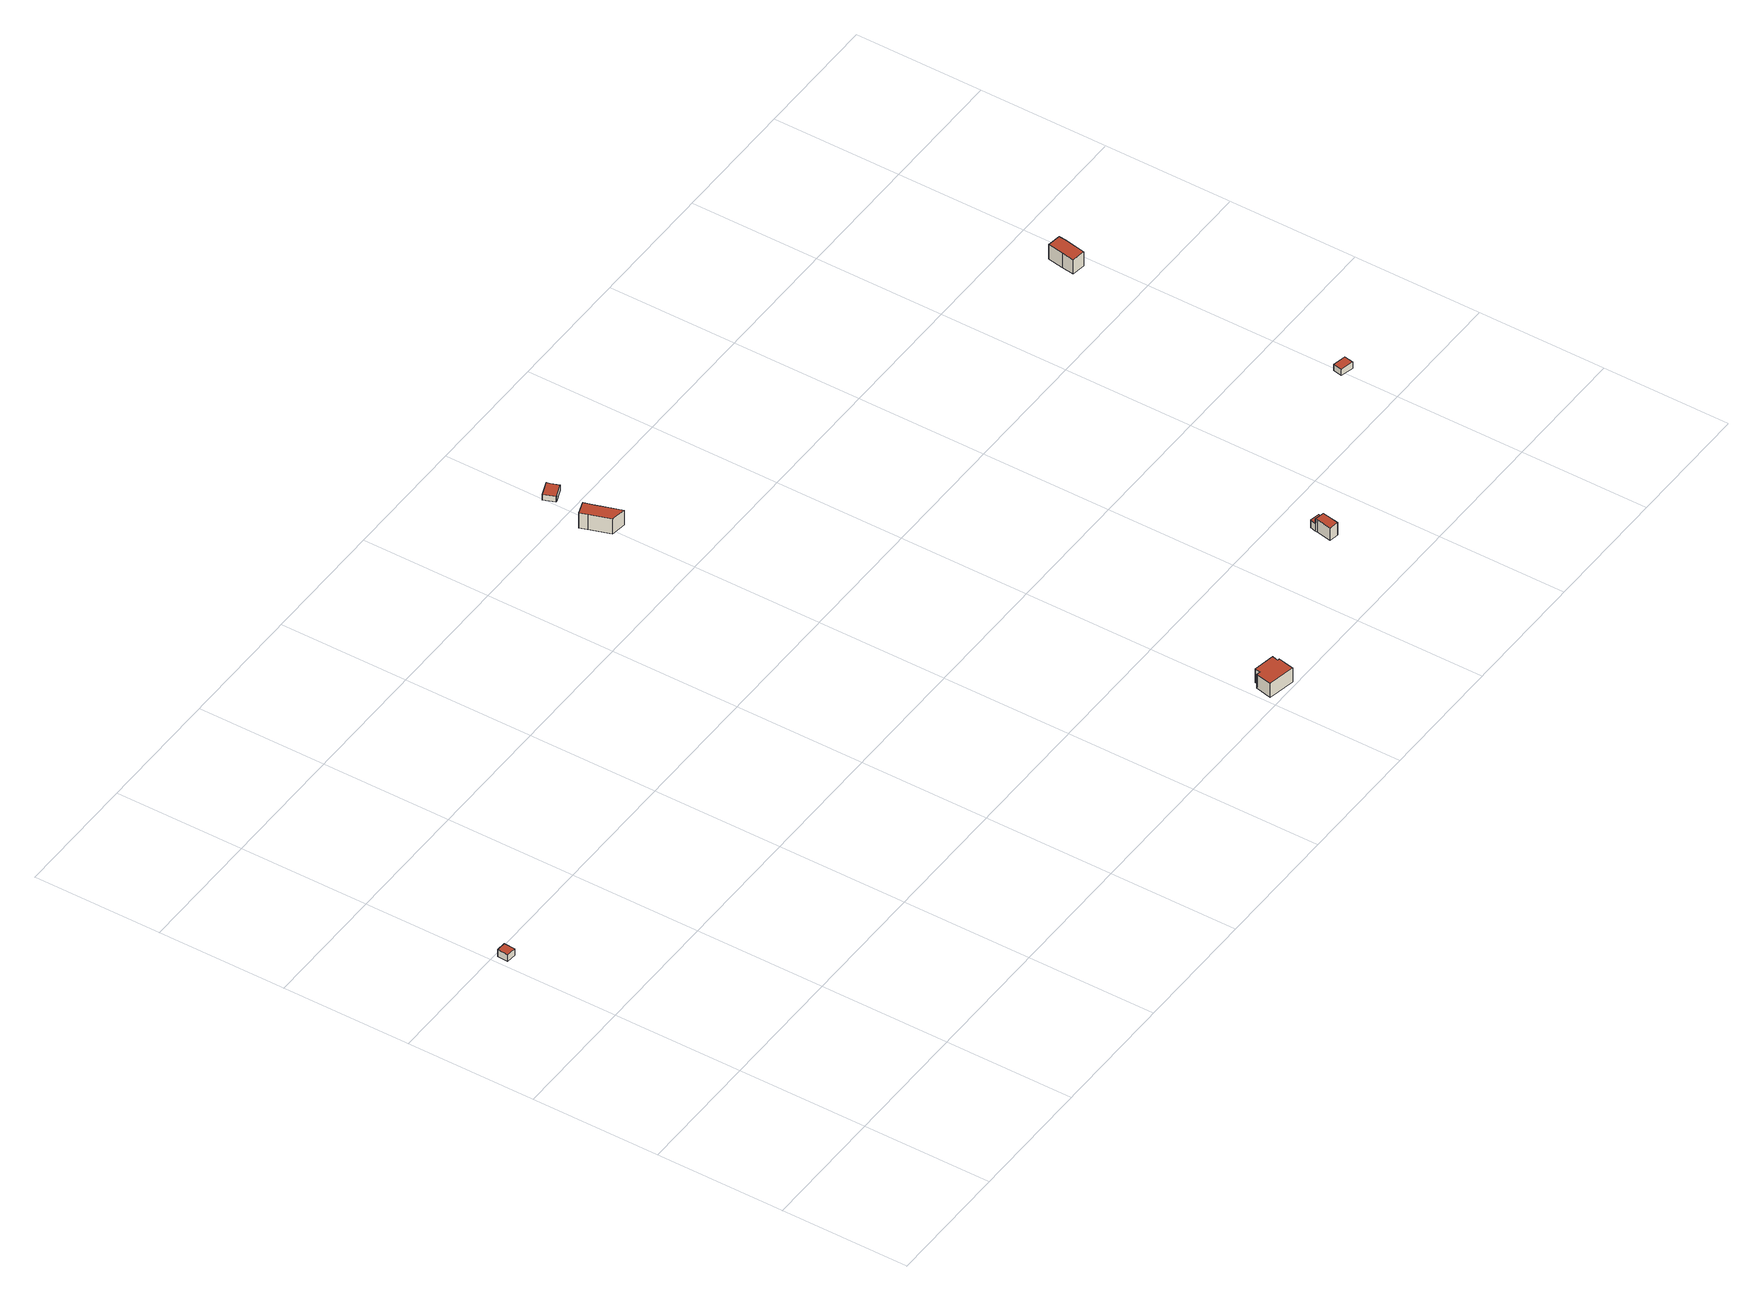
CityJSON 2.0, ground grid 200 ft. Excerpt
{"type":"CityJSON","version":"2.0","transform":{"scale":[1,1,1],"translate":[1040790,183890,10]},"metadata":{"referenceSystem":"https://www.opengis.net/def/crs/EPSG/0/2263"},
"CityObjects":{
"building1":{"type":"Building","attributes":{"name":"Bldg_4511012030","BIN":"4585333"},"geometry":[{"type":"MultiSurface","lod":"2","boundaries":[[[0,1,2,3]],[[4,5,6,7]],[[0,3,7,6]],[[1,0,6,5]],[[2,1,5,4]],[[3,2,4,7]]],"semantics":{"surfaces":[{"type":"RoofSurface","BIN":"4585333"},{"type":"GroundSurface"},{"type":"WallSurface"}],"values":[0,1,2,2,2,2]}}]},
"building2":{"type":"Building","attributes":{"name":"Bldg_4210003240","BIN":"4262182"},"geometry":[{"type":"MultiSurface","lod":"2","boundaries":[[[8,9,10,11,12,13,14,15]],[[16,17,18,19,20,21,22,23]],[[16,23,15,14]],[[17,16,14,13]],[[18,17,13,12]],[[19,18,12,11]],[[20,19,11,10]],[[21,20,10,9]],[[22,21,9,8]],[[23,22,8,15]]],"semantics":{"surfaces":[{"type":"GroundSurface"},{"type":"RoofSurface","BIN":"4262182"},{"type":"WallSurface"}],"values":[0,1,2,2,2,2,2,2,2,2]}}]},
"building3":{"type":"Building","attributes":{"name":"Bldg_4210010449","BIN":"4261575"},"geometry":[{"type":"MultiSurface","lod":"2","boundaries":[[[24,25,26,27,28,29,30]],[[31,32,33,34,35,36,37]],[[31,37,30,29]],[[32,31,29,28]],[[33,32,28,27]],[[34,33,27,26]],[[35,34,26,25]],[[36,35,25,24]],[[37,36,24,30]]],"semantics":{"surfaces":[{"type":"GroundSurface"},{"type":"RoofSurface","BIN":"4261575"},{"type":"WallSurface"}],"values":[0,1,2,2,2,2,2,2,2]}}]},
"building4":{"type":"Building","attributes":{"name":"Bldg_4511000802","BIN":"4527439"},"geometry":[{"type":"MultiSurface","lod":"2","boundaries":[[[38,39,40,41,42,43]],[[44,45,46,47,48,49]],[[38,43,49,48]],[[39,38,48,47]],[[40,39,47,46]],[[41,40,46,45]],[[42,41,45,44]],[[43,42,44,49]]],"semantics":{"surfaces":[{"type":"RoofSurface","BIN":"4527439"},{"type":"GroundSurface"},{"type":"WallSurface"}],"values":[0,1,2,2,2,2,2,2]}}]},
"building5":{"type":"Building","attributes":{"name":"Bldg_4210007519","BIN":"4262746"},"geometry":[{"type":"MultiSurface","lod":"2","boundaries":[[[50,51,52,53,54,55,56,57]],[[58,59,60,61,62]],[[63,64,65,66,67]],[[64,58,62,65]],[[62,61,57,56]],[[66,65,56,55]],[[67,66,55,54]],[[63,67,54,53]],[[64,63,53,52]],[[59,58,52,51]],[[60,59,51,50]],[[61,60,50,57]]],"semantics":{"surfaces":[{"type":"GroundSurface"},{"type":"RoofSurface","BIN":"4262746"},{"type":"WallSurface"}],"values":[0,1,1,2,2,2,2,2,2,2,2,2]}}]},
"building6":{"type":"Building","attributes":{"name":"Bldg_4511007200","BIN":"4262681"},"geometry":[{"type":"MultiSurface","lod":"2","boundaries":[[[68,69,70,71]],[[72,73,74,75]],[[68,71,75,74]],[[69,68,74,73]],[[70,69,73,72]],[[71,70,72,75]]],"semantics":{"surfaces":[{"type":"RoofSurface","BIN":"4262681"},{"type":"GroundSurface"},{"type":"WallSurface"}],"values":[0,1,2,2,2,2]}}]},
"building7":{"type":"Building","attributes":{"name":"Bldg_4210014033","BIN":"4262667"},"geometry":[{"type":"MultiSurface","lod":"2","boundaries":[[[76,77,78,79,80,81]],[[82,83,84,85,86,87]],[[82,87,81,80]],[[83,82,80,79]],[[84,83,79,78]],[[85,84,78,77]],[[86,85,77,76]],[[87,86,76,81]]],"semantics":{"surfaces":[{"type":"GroundSurface"},{"type":"RoofSurface","BIN":"4262667"},{"type":"WallSurface"}],"values":[0,1,2,2,2,2,2,2]}}]}
},
"vertices":[
[2,590,26],[1,573,26],[16,572,26],[17,589,26],[16,572,14],[1,573,14],[2,590,14],[17,589,14],
[1054,31,4],[1057,31,4],[1052,6,4],[1010,14,4],[1015,39,4],[1022,38,4],[1023,47,4],[1056,41,4],[1023,47,29],[1022,38,29],[1015,39,29],[1010,14,29],[1052,6,29],[1057,31,29],[1054,31,29],[1056,41,29],
[805,963,4],[818,925,4],[795,928,4],[784,961,4],[780,973,4],[800,980,4],[803,970,4],[800,980,31],[780,973,31],[784,961,31],[795,928,31],[818,925,31],[805,963,31],[803,970,31],
[807,1026,14],[828,1034,14],[823,1048,14],[822,1053,14],[799,1044,14],[806,1026,14],[799,1044,4],[822,1053,4],[823,1048,4],[828,1034,4],[807,1026,4],[806,1026,4],
[1307,114,11],[1312,138,11],[1312,141,11],[1314,150,11],[1329,147,11],[1328,142,11],[1327,138,11],[1322,112,11],[1312,141,33],[1312,138,33],[1307,114,33],[1322,112,33],[1327,138,33],[1314,150,25],[1312,141,25],[1327,138,25],[1328,142,25],[1329,147,25],
[1611,291,23],[1590,295,23],[1587,281,23],[1608,276,23],[1587,281,12],[1590,295,12],[1611,291,12],[1608,276,12],
[1588,724,8],[1582,691,8],[1561,694,8],[1564,714,8],[1568,738,8],[1589,735,8],[1568,738,34],[1564,714,34],[1561,694,34],[1582,691,34],[1588,724,34],[1589,735,34]
]}
